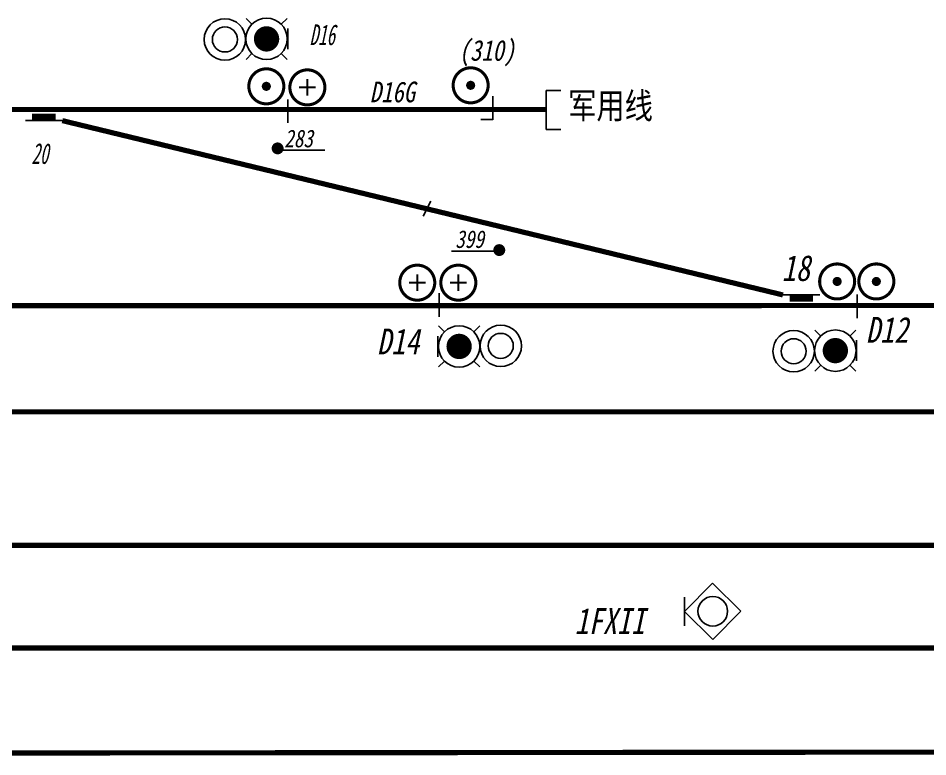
# Model space of a CAD drawing. Header units: millimetres. Extents: x 161 to 2634, y 181 to 396.
# Drawn here: x 1569.7 to 1657.6, y 258.9 to 330.2 of the extents above; entities that cross this region are included whole.
import ezdxf

# ---------------------------------------------------------------- set-up
doc = ezdxf.new("R2010")
doc.units = ezdxf.units.MM
for name, color, linetype in [('TEXT', 7, 'Continuous'), ('VECT', 7, 'Continuous'), ('信号机', 7, 'Continuous'), ('轨道电路', 7, 'Continuous'), ('道岔', 7, 'Continuous')]:
    doc.layers.add(name, color=color, linetype=linetype)
doc.styles.add('HZ', font='simsunb.ttf', dxfattribs={"width": 0.75, "bigfont": 'hztxt.shx'})
doc.styles.get("Standard").update_dxf_attribs({"font": 'simsunb.ttf'})
doc.styles.add('TEXT', font='simsunb.ttf', dxfattribs={"width": 0.6, "oblique": 12, "height": 2})

# ---------------------------------------------------------------- blocks, each defined once
blk = doc.blocks.new('调车信号机')
at = {"layer": '信号机', "color": 5}
for p, q in [((0.64, 1.402), (0.069, 1.971)), ((4.04, 1.971), (3.47, 1.402)), ((0.64, -1.424), (0.069, -1.994)), ((4.04, -1.994), (3.47, -1.424))]:
    blk.add_line(p, q, dxfattribs=at)
at = {"layer": '信号机', "color": 7}
blk.add_line((0, -1), (0, 1), dxfattribs=at)
at = {"layer": '信号机', "color": 5, "const_width": 1.224}
blk.add_lwpolyline([(2.666, -0.011, -1), (1.443, -0.011, -1)], format="xyb", close=True, dxfattribs=at)
at = {"layer": '信号机', "color": 5}
blk.add_circle((2.055, -0.011), 2, dxfattribs=at)
at = {"layer": '信号机', "color": 7}
for radius in [2, 1.208]:
    blk.add_circle((6.081, -0.069), radius, dxfattribs=at)
at = {"layer": '信号机', "color": 5, "flags": 1}
for tag, p in [('FX', (1.578, -0.6)), ('LX', (1.986, -0.121)), ('BX', (2.322, -0.6))]:
    blk.add_attdef(tag, p, '', height=0.001, dxfattribs=at)
blk = doc.blocks.new('道岔')
at = {"layer": '道岔', "color": 1}
blk.add_line((3.555, 0), (0, 0), dxfattribs=at)
at = {"layer": '道岔', "color": 1, "const_width": 0.66}
blk.add_lwpolyline([(0.636, -0.331), (2.91, -0.331)], dxfattribs=at)
at = {"layer": '道岔', "color": 1, "flags": 1}
for tag, p in [('PARA', (0.71, -0.267)), ('ZZJ', (0.731, -0.593)), ('DATE', (1.199, -0.603)), ('DNUM', (1.382, -0.247)), ('NUM', (2.044, -0.257)), ('DIRECT', (2.135, -0.593))]:
    blk.add_attdef(tag, p, '', height=0.142, dxfattribs=at)
blk = doc.blocks.new('站内_C')
at = {"color": 7, "const_width": 0.296}
blk.add_lwpolyline([(-1.692, 0, 1), (1.692, 0, 1)], format="xyb", close=True, dxfattribs=at)
at = {"color": 1, "const_width": 0.439}
blk.add_lwpolyline([(-0.219, 0, 1), (0.219, 0, 1)], format="xyb", close=True, dxfattribs=at)
at = {"color": 7}
blk.add_attdef('NAME', (-0.251, -1.732), '', height=0.1, dxfattribs=at)
blk = doc.blocks.new('站内_S')
at = {"color": 7, "const_width": 0.296}
blk.add_lwpolyline([(-1.692, 0, 1), (1.692, 0, 1)], format="xyb", close=True, dxfattribs=at)
at = {"color": 1, "const_width": 0.192}
for points in [[(0, 0.812), (0, -0.812)], [(-0.812, 0), (0.812, 0)]]:
    blk.add_lwpolyline(points, dxfattribs=at)
at = {"color": 7}
blk.add_attdef('NAME', (-0.236, -1.723), '', height=0.1, dxfattribs=at)
blk = doc.blocks.new('复式信号机')
at = {"layer": '信号机', "color": 1}
for p, q in [((2.901, 2.884), (0.194, 0.161)), ((5.624, 0.177), (2.901, 2.884)), ((0.194, -1.229), (0.194, 1.552)), ((0.194, 0.161), (2.917, -2.546)), ((2.917, -2.546), (5.624, 0.177))]:
    blk.add_line(p, q, dxfattribs=at)
blk.add_circle((2.922, 0.173), 1.432, dxfattribs=at)
at = {"layer": '信号机', "color": 2}
for tag, p in [('LX', (0.956, 0.939)), ('BX', (1.204, 1.176)), ('FX', (1.39, 1.362))]:
    blk.add_attdef(tag, p, '', height=0.001, rotation=44.97049, dxfattribs=at)

msp = doc.modelspace()

# ---------------------------------------------------------------- linework, layer by layer
at = {"const_width": 0.5}
for points in [[(1532.701, 321.396), (1595.788, 321.396)], [(1595.788, 321.396), (1615.596, 321.396)], [(1615.596, 321.396), (1620.74, 321.396)], [(1573.976, 320.321), (1643.626, 303.48)], [(1328.043, 302.445), (1610.403, 302.445)], [(1610.403, 302.445), (1650.801, 302.454)], [(1650.801, 302.454), (1679.979, 302.454)], [(1333.594, 292.19), (1679.979, 292.19)], [(1398.072, 279.295), (1739.614, 279.295)], [(1447.941, 269.366), (1748.39, 269.366)], [(1447.941, 259.107), (1748.39, 259.395)]]:
    msp.add_lwpolyline(points, dxfattribs=at)
at = {"layer": 'TEXT', "color": 7}
for points in [[(1620.74, 323.237), (1620.74, 319.473)], [(1622.17, 323.237), (1620.74, 323.237)], [(1615.587, 320.418), (1614.436, 320.418)], [(1620.74, 319.473), (1622.17, 319.473)], [(1599.364, 317.482), (1594.887, 317.482)], [(1608.863, 311.096), (1609.582, 312.533)], [(1616.069, 307.707), (1611.592, 307.707)]]:
    msp.add_lwpolyline(points, dxfattribs=at)
at = {"layer": 'TEXT', "color": 7, "const_width": 0.575}
for points in [[(1594.499, 317.639, 1), (1595.074, 317.639, 1)], [(1615.922, 307.813, 1), (1616.497, 307.813, 1)]]:
    msp.add_lwpolyline(points, format="xyb", close=True, dxfattribs=at)
at = {"layer": 'VECT', "color": 7}
for points in [[(1615.595, 322.678), (1615.596, 320.413)], [(1595.787, 322.362), (1595.789, 320.097)], [(1610.403, 303.646), (1610.404, 301.38)], [(1650.8, 303.512), (1650.801, 301.247)]]:
    msp.add_lwpolyline(points, dxfattribs=at)

# ---------------------------------------------------------------- block references
at = {"layer": '信号机', "xscale": -1}
for p in [(1595.771, 328.229), (1650.746, 298.11)]:
    msp.add_blockref('调车信号机', p, dxfattribs=at)
at = {"layer": '信号机', "xscale": -1, "rotation": 180}
for name, p in [('道岔', (1570.421, 320.321)), ('调车信号机', (1610.276, 298.493))]:
    msp.add_blockref(name, p, dxfattribs=at)
at = {"layer": '信号机'}
msp.add_blockref('道岔', (1643.626, 303.48), dxfattribs=at)
msp.add_blockref('复式信号机', (1633.927, 272.742), dxfattribs=at).add_auto_attribs({'BX': '1FXII'})
at = {"layer": '轨道电路', "color": 50}
ref = msp.add_blockref('站内_C', (1613.443, 323.732), dxfattribs=dict(at, rotation=31.56412943843399))
ref.add_attrib('NAME', 'D16G_C', (1614.135, 322.125), dxfattribs={"color": 7, "height": 0.1, "rotation": 31.56413})
ref = msp.add_blockref('站内_C', (1593.695, 323.635), dxfattribs=dict(at, rotation=31.56412943843399))
ref.add_attrib('NAME', '20DG_C', (1594.387, 322.028), dxfattribs={"color": 7, "height": 0.1, "rotation": 31.56413})
ref = msp.add_blockref('站内_S', (1597.663, 323.533), dxfattribs=at)
ref.add_attrib('NAME', 'D16G_S', (1597.426, 321.81), dxfattribs={"color": 7, "height": 0.1})
ref = msp.add_blockref('站内_C', (1648.866, 304.782), dxfattribs=dict(at, rotation=31.56412943843399))
ref.add_attrib('NAME', '18DG_C', (1649.559, 303.175), dxfattribs={"color": 7, "height": 0.1, "rotation": 31.56413})
ref = msp.add_blockref('站内_C', (1652.655, 304.782), dxfattribs=dict(at, rotation=31.56412943843399))
ref.add_attrib('NAME', '16/18WG_C', (1653.348, 303.175), dxfattribs={"color": 7, "height": 0.1, "rotation": 31.56413})
ref = msp.add_blockref('站内_S', (1608.282, 304.666), dxfattribs=at)
ref.add_attrib('NAME', '5G_S', (1608.045, 302.943), dxfattribs={"color": 7, "height": 0.1})
ref = msp.add_blockref('站内_S', (1612.251, 304.666), dxfattribs=at)
ref.add_attrib('NAME', '18DG_S', (1612.014, 302.943), dxfattribs={"color": 7, "height": 0.1})

# ---------------------------------------------------------------- texts
at = {"color": 7, "style": 'TEXT', "oblique": 12}
for s, height, width, p in [('D16', 2, 0.6, (1597.875, 327.617)), ('(310)', 2, 0.8, (1612.297, 326.105)), ('D16G', 2, 0.8, (1603.697, 322.094)), ('20', 2, 0.6, (1570.99, 316.138)), ('18', 2.5, 0.8, (1643.509, 304.826)), ('D14', 2.5, 0.8, (1604.395, 297.737))]:
    msp.add_text(s, height=height, dxfattribs=dict(at, width=width)).set_placement(p)
at = {"color": 7, "style": 'HZ', "width": 0.8}
msp.add_text('军用线', height=2.5, dxfattribs=at).set_placement((1622.874, 320.513))
at = {"layer": 'VECT', "color": 7, "style": 'TEXT', "oblique": 12, "width": 0.8}
for s, height, p in [('283', 1.7, (1595.426, 317.746)), ('399', 1.7, (1611.951, 308.021)), ('D12', 2.5, (1651.643, 298.853)), ('1FXII', 2.5, (1623.492, 270.728))]:
    msp.add_text(s, height=height, dxfattribs=at).set_placement(p)

doc.saveas('drawing.dxf')
